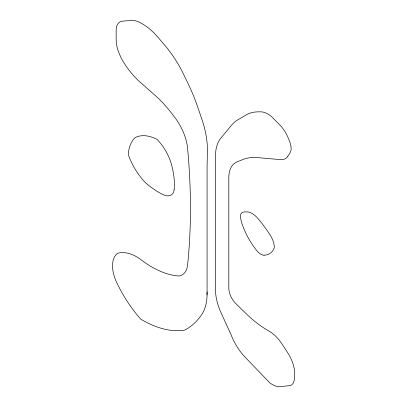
<?xml version="1.0" encoding="UTF-8"?>
<svg xmlns="http://www.w3.org/2000/svg" width="407" height="407" viewBox="0 0 407 407"><rect width="100%" height="100%" fill="white"/><g stroke="black" fill="none" stroke-linecap="round" stroke-linejoin="round"><path stroke-width="0.61" d="M207.077 292.043L207.015 296.672A61.177 35.317 60 0 1 201.185 315.43A139.331 80.444 60 0 1 184.936 330.057A111.264 64.24 60 0 1 140.797 319.195A91.824 53.017 60 0 1 117.414 284A28.928 16.702 60 0 1 117.414 253.403A44.277 25.565 60 0 1 140.379 259.218A94.221 54.401 60 0 0 179.309 276.012A27.183 15.695 60 0 0 187.607 264.942A632.234 365.023 60 0 0 187.607 148.53A39.774 22.96 60 0 0 180.433 126.155L178.882 123.448A39.774 22.96 60 0 0 173.57 115.863A93.788 54.151 60 0 0 158.343 98.27L140.049 82.092A55.876 32.26 60 0 1 121.194 58.089L119.363 53.841A27.228 15.72 60 0 1 116.153 39.698L116.153 30.24A18.071 10.434 60 0 1 122.573 21.144L132.433 20.365A31.146 17.979 60 0 1 138.09 21.708L140.049 22.594A48.57 28.042 60 0 1 157.789 37.078L164.377 44.76A80.042 46.215 60 0 1 183.379 73.876L187.759 82.916A130.545 75.371 60 0 1 197.777 107.234L201.958 119.516A76.073 43.92 60 0 1 207.412 151.541L207.077 166.56L207.077 294.882M174.171 189.199L173.794 191.712A17.425 10.063 60 0 1 163.385 194.77A73.128 42.221 60 0 1 145.223 182.422A45.91 26.506 60 0 1 128.261 154.446A48.352 27.915 60 0 1 135.256 137.525A48.799 28.175 60 0 1 157.097 139.413A36.467 21.052 60 0 1 172.395 168.096A61.121 35.287 60 0 1 174.171 189.199M287.78 156.415L286.915 157.478A20.905 12.073 60 0 1 280.698 159.63L257.28 157.606A80.052 46.215 60 0 0 244.037 159.101L237.586 161.64A33.176 19.154 60 0 0 228.826 177.696L228.826 288.329A14.454 8.349 60 0 0 235.689 303.439L246.143 313.675A92.959 53.668 60 0 0 266.463 329.604L269.154 331.161A28.073 16.209 60 0 1 281.848 343.783L287.78 352.905A27.32 15.776 60 0 1 294.454 370.049L294.454 377.645A16.87 9.737 60 0 1 290.588 385.566L280.082 386.614A21.49 12.408 60 0 1 269.77 382.778L245.141 357.234A39.738 22.945 60 0 1 235.953 344.938L233.832 341.005A39.738 22.945 60 0 1 231.181 334.941L221.042 312.718A42.191 24.359 60 0 1 215.466 289.453L215.466 156.257A48.326 27.9 60 0 1 220.965 137.963L231.69 125.061A66.224 38.233 60 0 1 237.729 119.892L246.072 114.993A65.329 37.719 60 0 1 257.967 111.854L260.602 111.828A22.96 13.253 60 0 1 267.77 113.94L268.803 114.565A20.258 11.696 60 0 1 273.789 118.864L279.426 124.547A24.837 14.337 60 0 1 288.217 137.968L289.336 140.705A17.053 9.849 60 0 1 291.091 150.214A46.362 26.77 60 0 1 287.78 156.415M264.016 255.184L262.876 255.057A10.389 5.998 60 0 1 256.944 250.809A51.867 29.945 60 0 1 243.615 228.042A33.771 19.495 60 0 1 240.613 218.183L240.415 216.855A8.628 4.981 60 0 1 242.938 212.2A30.383 17.542 60 0 1 249.964 212.418A17.867 10.312 60 0 1 257.809 218.345A86.991 50.224 60 0 1 270.543 235.709A15.69 9.056 60 0 1 272.604 239.703L273 240.73A15.69 9.056 60 0 1 273.886 243.803L274.074 244.805A15.69 9.056 60 0 1 274.293 247.68A29.487 17.023 60 0 1 264.016 255.184"/></g></svg>
